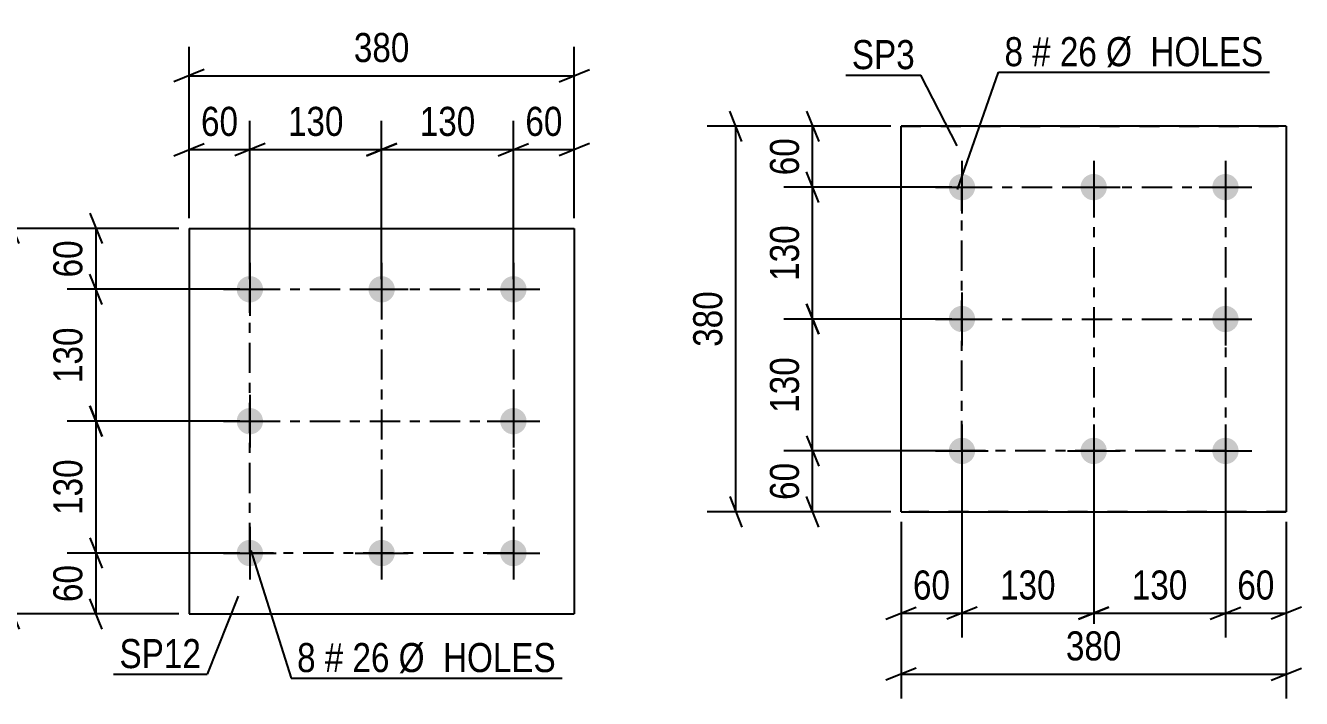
# Model space of a CAD drawing. Header units: millimetres. Extents: x 0 to 420, y -435 to 297.
# Drawn here: x 84.5 to 210.4, y 147.9 to 214.3 of the extents above; entities that cross this region are included whole.
import ezdxf

# ---------------------------------------------------------------- set-up
doc = ezdxf.new("R2010")
doc.units = ezdxf.units.MM
doc.linetypes.add('DXK_LINE_DOT2', pattern=[3.9198, 1.9599, -1.9599])
doc.linetypes.add('DXK_LINE_DOT3', pattern=[5.9187, 2.979, -0.9799, 0.9799, -0.9799])
doc.styles.add('Arial Narrow', font='ARIALN.TTF', dxfattribs={"height": 0.2})

# ---------------------------------------------------------------- blocks, each defined once
blk = doc.blocks.new('Bolt-283123301-3240 - 3219')
at = {"linetype": 'Continuous'}
for points in [[(176.9, 199.64, -1), (176.9, 197.04, -1)], [(189.9, 199.64, -1), (189.9, 197.04, -1)], [(202.9, 199.64, -1), (202.9, 197.04, -1)], [(176.9, 186.64, -1), (176.9, 184.04, -1)], [(202.9, 186.64, -1), (202.9, 184.04, -1)], [(176.9, 173.64, -1), (176.9, 171.04, -1)], [(189.9, 173.64, -1), (189.9, 171.04, -1)], [(202.9, 173.64, -1), (202.9, 171.04, -1)]]:
    blk.add_hatch(color=1, dxfattribs=at).paths.add_polyline_path(points)
at = {"color": 1, "linetype": 'Continuous'}
for p, q in [((176.9, 200.94), (176.9, 195.74)), ((189.9, 200.94), (189.9, 195.74)), ((202.9, 200.94), (202.9, 195.74)), ((174.3, 198.34), (179.5, 198.34)), ((187.3, 198.34), (192.5, 198.34)), ((200.3, 198.34), (205.5, 198.34)), ((176.9, 187.94), (176.9, 182.74)), ((202.9, 187.94), (202.9, 182.74)), ((174.3, 185.34), (179.5, 185.34)), ((200.3, 185.34), (205.5, 185.34)), ((176.9, 174.94), (176.9, 169.74)), ((189.9, 174.94), (189.9, 169.74)), ((202.9, 174.94), (202.9, 169.74)), ((174.3, 172.34), (179.5, 172.34)), ((187.3, 172.34), (192.5, 172.34)), ((200.3, 172.34), (205.5, 172.34))]:
    blk.add_line(p, q, dxfattribs=at)
blk = doc.blocks.new('Part-283123301-3235 - 3219')
at = {"color": 2, "linetype": 'Continuous'}
for p, q in [((170.9, 166.34), (170.9, 204.34)), ((208.9, 204.34), (170.9, 204.34)), ((208.9, 204.34), (208.9, 166.34)), ((170.9, 166.34), (208.9, 166.34))]:
    blk.add_line(p, q, dxfattribs=at)
at = {"color": 7, "linetype": 'DXK_LINE_DOT2'}
for p, q in [((170.9, 204.34), (208.9, 204.34)), ((208.9, 166.34), (170.9, 166.34))]:
    blk.add_line(p, q, dxfattribs=at)
blk = doc.blocks.new('Part-283123301-2834 - 2818')
at = {"color": 2, "linetype": 'Continuous'}
for p, q in [((100.65, 194.27), (100.65, 156.27)), ((100.65, 194.27), (138.65, 194.27)), ((138.65, 194.27), (138.65, 156.27)), ((100.65, 156.27), (138.65, 156.27))]:
    blk.add_line(p, q, dxfattribs=at)
blk = doc.blocks.new('Bolt-283123301-2867 - 2818')
at = {"linetype": 'Continuous'}
for points in [[(106.65, 189.57, -1), (106.65, 186.97, -1)], [(119.65, 189.57, -1), (119.65, 186.97, -1)], [(132.65, 189.57, -1), (132.65, 186.97, -1)], [(106.65, 176.57, -1), (106.65, 173.97, -1)], [(132.65, 176.57, -1), (132.65, 173.97, -1)], [(106.65, 163.57, -1), (106.65, 160.97, -1)], [(119.65, 163.57, -1), (119.65, 160.97, -1)], [(132.65, 163.57, -1), (132.65, 160.97, -1)]]:
    blk.add_hatch(color=1, dxfattribs=at).paths.add_polyline_path(points)
at = {"color": 1, "linetype": 'Continuous'}
for p, q in [((106.65, 190.87), (106.65, 185.67)), ((119.65, 190.87), (119.65, 185.67)), ((132.65, 190.87), (132.65, 185.67)), ((104.05, 188.27), (109.25, 188.27)), ((117.05, 188.27), (122.25, 188.27)), ((130.05, 188.27), (135.25, 188.27)), ((106.65, 177.87), (106.65, 172.67)), ((132.65, 177.87), (132.65, 172.67)), ((104.05, 175.27), (109.25, 175.27)), ((130.05, 175.27), (135.25, 175.27)), ((106.65, 164.87), (106.65, 159.67)), ((119.65, 164.87), (119.65, 159.67)), ((132.65, 164.87), (132.65, 159.67)), ((104.05, 162.27), (109.25, 162.27)), ((117.05, 162.27), (122.25, 162.27)), ((130.05, 162.27), (135.25, 162.27))]:
    blk.add_line(p, q, dxfattribs=at)
blk = doc.blocks.new('Rectangle-283123301-3327 - 3219')
at = {"color": 1, "linetype": 'DXK_LINE_DOT3'}
blk.add_lwpolyline([(176.9, 198.34), (202.9, 198.34), (202.9, 172.34), (176.9, 172.34), (176.9, 198.34)], close=True, dxfattribs=at)
blk = doc.blocks.new('Rectangle-283123301-2954 - 2818')
at = {"color": 1, "linetype": 'DXK_LINE_DOT3'}
blk.add_lwpolyline([(106.65, 188.27), (132.65, 188.27), (132.65, 162.27), (106.65, 162.27), (106.65, 188.27)], close=True, dxfattribs=at)
blk = doc.blocks.new('Line-283123301-3320 - 3219')
at = {"color": 1, "linetype": 'DXK_LINE_DOT3'}
blk.add_line((189.9, 198.34), (189.9, 172.34), dxfattribs=at)
blk = doc.blocks.new('Line-283123301-2940 - 2818')
at = {"color": 1, "linetype": 'DXK_LINE_DOT3'}
blk.add_line((119.65, 188.27), (119.65, 162.27), dxfattribs=at)
blk = doc.blocks.new('Line-283123301-3313 - 3219')
at = {"color": 1, "linetype": 'DXK_LINE_DOT3'}
blk.add_line((176.9, 185.34), (202.9, 185.34), dxfattribs=at)
blk = doc.blocks.new('Line-283123301-2947 - 2818')
at = {"color": 1, "linetype": 'DXK_LINE_DOT3'}
blk.add_line((106.65, 175.27), (132.65, 175.27), dxfattribs=at)
blk = doc.blocks.new('StraightDimension-283123301-3256 - 3219')
at = {"color": 7, "linetype": 'Continuous'}
for p, q in [((161.57, 205.84), (162.77, 202.84)), ((169.9, 204.34), (159.32, 204.34)), ((162.17, 198.34), (162.17, 204.34)), ((162.77, 196.84), (161.57, 199.84)), ((175.9, 198.34), (159.32, 198.34))]:
    blk.add_line(p, q, dxfattribs=at)
at = {"color": 0}
blk.add_wipeout([(161.42, 203.77), (157.22, 203.77), (157.22, 198.91), (161.42, 198.91)], dxfattribs=at)
at = {"color": 3, "style": 'Arial Narrow'}
blk.add_text('60', height=2.863, rotation=90.0002, dxfattribs=at).set_placement((160.82, 199.51))
blk = doc.blocks.new('StraightDimension-283123301-3300 - 3219')
at = {"color": 7, "linetype": 'Continuous'}
for p, q in [((176.9, 171.34), (176.9, 153.94)), ((189.9, 171.34), (189.9, 153.94)), ((178.4, 156.94), (175.4, 155.74)), ((176.9, 156.34), (189.9, 156.34)), ((188.4, 155.74), (191.4, 156.94))]:
    blk.add_line(p, q, dxfattribs=at)
at = {"color": 0}
blk.add_wipeout([(186.74, 157.09), (186.74, 161.29), (180.06, 161.29), (180.06, 157.09)], dxfattribs=at)
at = {"color": 3, "style": 'Arial Narrow'}
blk.add_text('130', height=2.863, dxfattribs=at).set_placement((180.66, 157.69))
blk = doc.blocks.new('StraightDimension-283123301-3242 - 3219')
at = {"color": 7, "linetype": 'Continuous'}
for p, q in [((162.77, 196.84), (161.57, 199.84)), ((175.9, 198.34), (159.32, 198.34)), ((162.17, 185.34), (162.17, 198.34)), ((161.57, 186.84), (162.77, 183.84)), ((175.9, 185.34), (159.32, 185.34))]:
    blk.add_line(p, q, dxfattribs=at)
at = {"color": 0}
blk.add_wipeout([(161.42, 195.18), (157.22, 195.18), (157.22, 188.5), (161.42, 188.5)], dxfattribs=at)
at = {"color": 3, "style": 'Arial Narrow'}
blk.add_text('130', height=2.863, rotation=90.0002, dxfattribs=at).set_placement((160.82, 189.1))
blk = doc.blocks.new('StraightDimension-283123301-3244 - 3219')
at = {"color": 7, "linetype": 'Continuous'}
for p, q in [((162.77, 183.84), (161.57, 186.84)), ((175.9, 185.34), (159.32, 185.34)), ((162.17, 172.34), (162.17, 185.34)), ((161.57, 173.84), (162.77, 170.84)), ((175.9, 172.34), (159.32, 172.34))]:
    blk.add_line(p, q, dxfattribs=at)
at = {"color": 0}
blk.add_wipeout([(161.42, 182.18), (157.22, 182.18), (157.22, 175.5), (161.42, 175.5)], dxfattribs=at)
at = {"color": 3, "style": 'Arial Narrow'}
blk.add_text('130', height=2.863, rotation=90.0002, dxfattribs=at).set_placement((160.82, 176.1))
blk = doc.blocks.new('StraightDimension-283123301-3246 - 3219')
at = {"color": 7, "linetype": 'Continuous'}
for p, q in [((161.57, 173.84), (162.77, 170.84)), ((175.9, 172.34), (159.32, 172.34)), ((162.17, 166.34), (162.17, 172.34)), ((162.77, 164.84), (161.57, 167.84)), ((169.9, 166.34), (159.32, 166.34))]:
    blk.add_line(p, q, dxfattribs=at)
at = {"color": 0}
blk.add_wipeout([(161.42, 171.77), (157.22, 171.77), (157.22, 166.91), (161.42, 166.91)], dxfattribs=at)
at = {"color": 3, "style": 'Arial Narrow'}
blk.add_text('60', height=2.863, rotation=90.0002, dxfattribs=at).set_placement((160.82, 167.51))
blk = doc.blocks.new('StraightDimension-283123301-3267 - 3219')
at = {"color": 7, "linetype": 'Continuous'}
for p, q in [((155.2, 202.84), (154, 205.84)), ((169.9, 204.34), (151.75, 204.34)), ((154.6, 166.34), (154.6, 204.34)), ((154, 167.84), (155.2, 164.84)), ((169.9, 166.34), (151.75, 166.34))]:
    blk.add_line(p, q, dxfattribs=at)
at = {"color": 0}
blk.add_wipeout([(153.85, 188.68), (149.65, 188.68), (149.65, 182), (153.85, 182)], dxfattribs=at)
at = {"color": 3, "style": 'Arial Narrow'}
blk.add_text('380', height=2.863, rotation=90.0002, dxfattribs=at).set_placement((153.25, 182.6))
blk = doc.blocks.new('StraightDimension-283123301-3278 - 3219')
at = {"color": 7, "linetype": 'Continuous'}
for p, q in [((202.9, 171.34), (202.9, 153.94)), ((208.9, 165.34), (208.9, 153.94)), ((201.4, 155.74), (204.4, 156.94)), ((202.9, 156.34), (208.9, 156.34)), ((210.4, 156.94), (207.4, 155.74))]:
    blk.add_line(p, q, dxfattribs=at)
at = {"color": 0}
blk.add_wipeout([(208.33, 157.09), (208.33, 161.29), (203.47, 161.29), (203.47, 157.09)], dxfattribs=at)
at = {"color": 3, "style": 'Arial Narrow'}
blk.add_text('60', height=2.863, dxfattribs=at).set_placement((204.07, 157.69))
blk = doc.blocks.new('StraightDimension-283123301-3288 - 3219')
at = {"color": 7, "linetype": 'Continuous'}
for p, q in [((176.9, 171.34), (176.9, 153.94)), ((170.9, 165.34), (170.9, 153.94)), ((169.4, 155.74), (172.4, 156.94)), ((170.9, 156.34), (176.9, 156.34)), ((178.4, 156.94), (175.4, 155.74))]:
    blk.add_line(p, q, dxfattribs=at)
at = {"color": 0}
blk.add_wipeout([(176.33, 157.09), (176.33, 161.29), (171.47, 161.29), (171.47, 157.09)], dxfattribs=at)
at = {"color": 3, "style": 'Arial Narrow'}
blk.add_text('60', height=2.863, dxfattribs=at).set_placement((172.07, 157.69))
blk = doc.blocks.new('StraightDimension-283123301-3298 - 3219')
at = {"color": 7, "linetype": 'Continuous'}
for p, q in [((189.9, 171.34), (189.9, 153.94)), ((202.9, 171.34), (202.9, 153.94)), ((191.4, 156.94), (188.4, 155.74)), ((189.9, 156.34), (202.9, 156.34)), ((201.4, 155.74), (204.4, 156.94))]:
    blk.add_line(p, q, dxfattribs=at)
at = {"color": 0}
blk.add_wipeout([(199.74, 157.09), (199.74, 161.29), (193.06, 161.29), (193.06, 157.09)], dxfattribs=at)
at = {"color": 3, "style": 'Arial Narrow'}
blk.add_text('130', height=2.863, dxfattribs=at).set_placement((193.66, 157.69))
blk = doc.blocks.new('StraightDimension-283123301-3303 - 3219')
at = {"color": 7, "linetype": 'Continuous'}
for p, q in [((170.9, 165.34), (170.9, 147.94)), ((208.9, 165.34), (208.9, 147.94)), ((172.4, 150.94), (169.4, 149.74)), ((170.9, 150.34), (208.9, 150.34)), ((207.4, 149.74), (210.4, 150.94))]:
    blk.add_line(p, q, dxfattribs=at)
at = {"color": 0}
blk.add_wipeout([(193.24, 151.09), (193.24, 155.29), (186.56, 155.29), (186.56, 151.09)], dxfattribs=at)
at = {"color": 3, "style": 'Arial Narrow'}
blk.add_text('380', height=2.863, dxfattribs=at).set_placement((187.16, 151.69))
blk = doc.blocks.new('StraightDimension-283123301-2894 - 2818')
at = {"color": 7, "linetype": 'Continuous'}
for p, q in [((132.65, 189.27), (132.65, 204.89)), ((138.65, 195.27), (138.65, 204.89)), ((131.15, 201.44), (134.15, 202.64)), ((132.65, 202.04), (138.65, 202.04)), ((140.15, 202.64), (137.15, 201.44))]:
    blk.add_line(p, q, dxfattribs=at)
at = {"color": 0}
blk.add_wipeout([(138.08, 202.79), (138.08, 206.99), (133.23, 206.99), (133.23, 202.79)], dxfattribs=at)
at = {"color": 3, "style": 'Arial Narrow'}
blk.add_text('60', height=2.863, dxfattribs=at).set_placement((133.83, 203.39))
blk = doc.blocks.new('StraightDimension-283123301-2890 - 2818')
at = {"color": 7, "linetype": 'Continuous'}
for p, q in [((119.65, 189.27), (119.65, 204.89)), ((132.65, 189.27), (132.65, 204.89)), ((121.15, 202.64), (118.15, 201.44)), ((119.65, 202.04), (132.65, 202.04)), ((131.15, 201.44), (134.15, 202.64))]:
    blk.add_line(p, q, dxfattribs=at)
at = {"color": 0}
blk.add_wipeout([(129.5, 202.79), (129.5, 206.99), (122.81, 206.99), (122.81, 202.79)], dxfattribs=at)
at = {"color": 3, "style": 'Arial Narrow'}
blk.add_text('130', height=2.863, dxfattribs=at).set_placement((123.41, 203.39))
blk = doc.blocks.new('StraightDimension-283123301-2869 - 2818')
at = {"color": 7, "linetype": 'Continuous'}
for p, q in [((100.65, 195.27), (100.65, 212.17)), ((138.65, 195.27), (138.65, 212.17)), ((102.15, 209.92), (99.15, 208.72)), ((100.65, 209.32), (138.65, 209.32)), ((137.15, 208.72), (140.15, 209.92))]:
    blk.add_line(p, q, dxfattribs=at)
at = {"color": 0}
blk.add_wipeout([(123, 210.07), (123, 214.27), (116.31, 214.27), (116.31, 210.07)], dxfattribs=at)
at = {"color": 3, "style": 'Arial Narrow'}
blk.add_text('380', height=2.863, dxfattribs=at).set_placement((116.91, 210.67))
blk = doc.blocks.new('StraightDimension-283123301-2880 - 2818')
at = {"color": 7, "linetype": 'Continuous'}
for p, q in [((100.65, 195.27), (100.65, 204.89)), ((106.65, 189.27), (106.65, 204.89)), ((99.15, 201.44), (102.15, 202.64)), ((100.65, 202.04), (106.65, 202.04)), ((108.15, 202.64), (105.15, 201.44))]:
    blk.add_line(p, q, dxfattribs=at)
at = {"color": 0}
blk.add_wipeout([(106.08, 202.79), (106.08, 206.99), (101.23, 206.99), (101.23, 202.79)], dxfattribs=at)
at = {"color": 3, "style": 'Arial Narrow'}
blk.add_text('60', height=2.863, dxfattribs=at).set_placement((101.83, 203.39))
blk = doc.blocks.new('StraightDimension-283123301-2892 - 2818')
at = {"color": 7, "linetype": 'Continuous'}
for p, q in [((106.65, 189.27), (106.65, 204.89)), ((119.65, 189.27), (119.65, 204.89)), ((108.15, 202.64), (105.15, 201.44)), ((106.65, 202.04), (119.65, 202.04)), ((118.15, 201.44), (121.15, 202.64))]:
    blk.add_line(p, q, dxfattribs=at)
at = {"color": 0}
blk.add_wipeout([(116.5, 202.79), (116.5, 206.99), (109.81, 206.99), (109.81, 202.79)], dxfattribs=at)
at = {"color": 3, "style": 'Arial Narrow'}
blk.add_text('130', height=2.863, dxfattribs=at).set_placement((110.41, 203.39))
blk = doc.blocks.new('StraightDimension-283123301-2905 - 2818')
at = {"color": 7, "linetype": 'Continuous'}
for p, q in [((83.88, 192.77), (82.68, 195.77)), ((99.65, 194.27), (80.43, 194.27)), ((83.28, 156.27), (83.28, 194.27)), ((82.68, 157.77), (83.88, 154.77)), ((99.65, 156.27), (80.43, 156.27))]:
    blk.add_line(p, q, dxfattribs=at)
at = {"color": 0}
blk.add_wipeout([(82.53, 178.62), (78.33, 178.62), (78.33, 171.93), (82.53, 171.93)], dxfattribs=at)
at = {"color": 3, "style": 'Arial Narrow'}
blk.add_text('380', height=2.863, rotation=90.0002, dxfattribs=at).set_placement((81.93, 172.53))
blk = doc.blocks.new('StraightDimension-283123301-2916 - 2818')
at = {"color": 7, "linetype": 'Continuous'}
for p, q in [((92.07, 186.77), (90.87, 189.77)), ((105.65, 188.27), (88.62, 188.27)), ((91.47, 175.27), (91.47, 188.27)), ((90.87, 176.77), (92.07, 173.77)), ((105.65, 175.27), (88.62, 175.27))]:
    blk.add_line(p, q, dxfattribs=at)
at = {"color": 0}
blk.add_wipeout([(90.72, 185.12), (86.52, 185.12), (86.52, 178.43), (90.72, 178.43)], dxfattribs=at)
at = {"color": 3, "style": 'Arial Narrow'}
blk.add_text('130', height=2.863, rotation=90.0002, dxfattribs=at).set_placement((90.12, 179.03))
blk = doc.blocks.new('StraightDimension-283123301-2918 - 2818')
at = {"color": 7, "linetype": 'Continuous'}
for p, q in [((92.07, 173.77), (90.87, 176.77)), ((105.65, 175.27), (88.62, 175.27)), ((91.47, 162.27), (91.47, 175.27)), ((90.87, 163.77), (92.07, 160.77)), ((105.65, 162.27), (88.62, 162.27))]:
    blk.add_line(p, q, dxfattribs=at)
at = {"color": 0}
blk.add_wipeout([(90.72, 172.12), (86.52, 172.12), (86.52, 165.43), (90.72, 165.43)], dxfattribs=at)
at = {"color": 3, "style": 'Arial Narrow'}
blk.add_text('130', height=2.863, rotation=90.0002, dxfattribs=at).set_placement((90.12, 166.03))
blk = doc.blocks.new('StraightDimension-283123301-2920 - 2818')
at = {"color": 7, "linetype": 'Continuous'}
for p, q in [((90.87, 163.77), (92.07, 160.77)), ((105.65, 162.27), (88.62, 162.27)), ((91.47, 156.27), (91.47, 162.27)), ((92.07, 154.77), (90.87, 157.77)), ((99.65, 156.27), (88.62, 156.27))]:
    blk.add_line(p, q, dxfattribs=at)
at = {"color": 0}
blk.add_wipeout([(90.72, 161.7), (86.52, 161.7), (86.52, 156.84), (90.72, 156.84)], dxfattribs=at)
at = {"color": 3, "style": 'Arial Narrow'}
blk.add_text('60', height=2.863, rotation=90.0002, dxfattribs=at).set_placement((90.12, 157.44))
blk = doc.blocks.new('StraightDimension-283123301-2930 - 2818')
at = {"color": 7, "linetype": 'Continuous'}
for p, q in [((90.87, 195.77), (92.07, 192.77)), ((99.65, 194.27), (88.62, 194.27)), ((91.47, 188.27), (91.47, 194.27)), ((92.07, 186.77), (90.87, 189.77)), ((105.65, 188.27), (88.62, 188.27))]:
    blk.add_line(p, q, dxfattribs=at)
at = {"color": 0}
blk.add_wipeout([(90.72, 193.7), (86.52, 193.7), (86.52, 188.84), (90.72, 188.84)], dxfattribs=at)
at = {"color": 3, "style": 'Arial Narrow'}
blk.add_text('60', height=2.863, rotation=90.0002, dxfattribs=at).set_placement((90.12, 189.44))
blk = doc.blocks.new('Mark-283123301-3231 - 3219')
at = {"color": 0}
blk.add_wipeout([(172.25, 209.97), (172.25, 212.97), (166.04, 212.97), (166.04, 209.97)], dxfattribs=at)
blk.add_wipeout([(172.25, 209.97), (172.25, 212.97), (166.04, 212.97), (166.04, 209.97)], dxfattribs=at)
at = {"color": 30, "linetype": 'Continuous'}
for p in [(165.44, 209.37), (176.43, 202.41)]:
    blk.add_line(p, (172.85, 209.37), dxfattribs=at)
at = {"color": 3, "style": 'Arial Narrow'}
blk.add_text('SP3', height=2.863, dxfattribs=at).set_placement((166.04, 209.97))
blk = doc.blocks.new('Mark-283123301-3236 - 3219')
at = {"color": 0}
for points in [[(182.93, 210.26), (182.93, 213.26), (181.1, 213.26), (181.1, 210.26)], [(185.66, 210.26), (185.66, 213.26), (183.83, 213.26), (183.83, 210.26)], [(190.22, 210.26), (190.22, 213.26), (186.56, 213.26), (186.56, 210.26)], [(206.64, 210.26), (206.64, 213.26), (191.12, 213.26), (191.12, 210.26)]]:
    blk.add_wipeout(points, dxfattribs=at)
for points in [[(182.93, 210.26), (182.93, 213.26), (181.1, 213.26), (181.1, 210.26)], [(185.66, 210.26), (185.66, 213.26), (183.83, 213.26), (183.83, 210.26)], [(190.22, 210.26), (190.22, 213.26), (186.56, 213.26), (186.56, 210.26)], [(206.64, 210.26), (206.64, 213.26), (191.12, 213.26), (191.12, 210.26)]]:
    blk.add_wipeout(points, dxfattribs=at)
at = {"color": 7, "linetype": 'Continuous'}
for p, q in [((176.47, 198.12), (180.5, 209.66)), ((180.5, 209.66), (207.24, 209.66))]:
    blk.add_line(p, q, dxfattribs=at)
at = {"color": 3, "style": 'Arial Narrow'}
for s, height, p in [('8', 2.86, (181.1, 210.26)), ('#', 2.86, (183.83, 210.26)), ('26', 2.863, (186.56, 210.26)), ('Ø  HOLES', 2.863, (191.12, 210.26))]:
    blk.add_text(s, height=height, dxfattribs=at).set_placement(p)
blk = doc.blocks.new('Mark-283123301-2863 - 2818')
at = {"color": 0}
for points in [[(113.14, 150.54), (113.14, 153.54), (111.31, 153.54), (111.31, 150.54)], [(115.87, 150.54), (115.87, 153.54), (114.04, 153.54), (114.04, 150.54)], [(120.43, 150.54), (120.43, 153.54), (116.77, 153.54), (116.77, 150.54)], [(136.85, 150.54), (136.85, 153.54), (121.33, 153.54), (121.33, 150.54)]]:
    blk.add_wipeout(points, dxfattribs=at)
for points in [[(113.14, 150.54), (113.14, 153.54), (111.31, 153.54), (111.31, 150.54)], [(115.87, 150.54), (115.87, 153.54), (114.04, 153.54), (114.04, 150.54)], [(120.43, 150.54), (120.43, 153.54), (116.77, 153.54), (116.77, 150.54)], [(136.85, 150.54), (136.85, 153.54), (121.33, 153.54), (121.33, 150.54)]]:
    blk.add_wipeout(points, dxfattribs=at)
at = {"color": 7, "linetype": 'Continuous'}
for p, q in [((106.75, 162.51), (110.71, 149.94)), ((110.71, 149.94), (137.45, 149.94))]:
    blk.add_line(p, q, dxfattribs=at)
at = {"color": 3, "style": 'Arial Narrow'}
for s, height, p in [('8', 2.86, (111.31, 150.54)), ('#', 2.86, (114.04, 150.54)), ('26', 2.863, (116.77, 150.54)), ('Ø  HOLES', 2.863, (121.33, 150.54))]:
    blk.add_text(s, height=height, dxfattribs=at).set_placement(p)
blk = doc.blocks.new('Mark-283123301-2830 - 2818')
at = {"color": 0}
blk.add_wipeout([(101.83, 150.93), (101.83, 153.93), (93.79, 153.93), (93.79, 150.93)], dxfattribs=at)
blk.add_wipeout([(101.83, 150.93), (101.83, 153.93), (93.79, 153.93), (93.79, 150.93)], dxfattribs=at)
at = {"color": 30, "linetype": 'Continuous'}
for p in [(105.48, 158.03), (93.19, 150.33)]:
    blk.add_line(p, (102.43, 150.33), dxfattribs=at)
at = {"color": 3, "style": 'Arial Narrow'}
blk.add_text('SP12', height=2.863, dxfattribs=at).set_placement((93.79, 150.93))

msp = doc.modelspace()

# ---------------------------------------------------------------- block references
for name in ['Part-283123301-3235 - 3219', 'Bolt-283123301-3240 - 3219', 'Rectangle-283123301-3327 - 3219', 'Line-283123301-3320 - 3219', 'Part-283123301-2834 - 2818', 'Bolt-283123301-2867 - 2818', 'Rectangle-283123301-2954 - 2818', 'Line-283123301-2940 - 2818', 'Line-283123301-3313 - 3219', 'Line-283123301-2947 - 2818']:
    msp.add_blockref(name, (0, 0))

# ---------------------------------------------------------------- next in the draw order: block references
for name in ['StraightDimension-283123301-2894 - 2818', 'StraightDimension-283123301-3256 - 3219', 'StraightDimension-283123301-3300 - 3219', 'StraightDimension-283123301-3278 - 3219', 'Mark-283123301-2863 - 2818']:
    msp.add_blockref(name, (0, 0))

# ---------------------------------------------------------------- next in the draw order: block references
for name in ['StraightDimension-283123301-2890 - 2818', 'StraightDimension-283123301-3242 - 3219', 'StraightDimension-283123301-3298 - 3219']:
    msp.add_blockref(name, (0, 0))

# ---------------------------------------------------------------- next in the draw order: block references
for name in ['StraightDimension-283123301-2869 - 2818', 'StraightDimension-283123301-3244 - 3219']:
    msp.add_blockref(name, (0, 0))

# ---------------------------------------------------------------- next in the draw order: block references
for name in ['StraightDimension-283123301-2880 - 2818', 'StraightDimension-283123301-3246 - 3219']:
    msp.add_blockref(name, (0, 0))

# ---------------------------------------------------------------- next in the draw order: block references
for name in ['StraightDimension-283123301-2892 - 2818', 'StraightDimension-283123301-3267 - 3219', 'StraightDimension-283123301-2905 - 2818']:
    msp.add_blockref(name, (0, 0))

# ---------------------------------------------------------------- next in the draw order: block references
for name in ['Mark-283123301-3231 - 3219', 'StraightDimension-283123301-2916 - 2818', 'StraightDimension-283123301-3288 - 3219']:
    msp.add_blockref(name, (0, 0))

# ---------------------------------------------------------------- next in the draw order: block references
for name in ['Mark-283123301-3236 - 3219', 'StraightDimension-283123301-2930 - 2818', 'StraightDimension-283123301-2918 - 2818', 'StraightDimension-283123301-3303 - 3219']:
    msp.add_blockref(name, (0, 0))

# ---------------------------------------------------------------- next in the draw order: block references
msp.add_blockref('StraightDimension-283123301-2920 - 2818', (0, 0))

# ---------------------------------------------------------------- next in the draw order: block references
msp.add_blockref('Mark-283123301-2830 - 2818', (0, 0))

doc.saveas('drawing.dxf')
